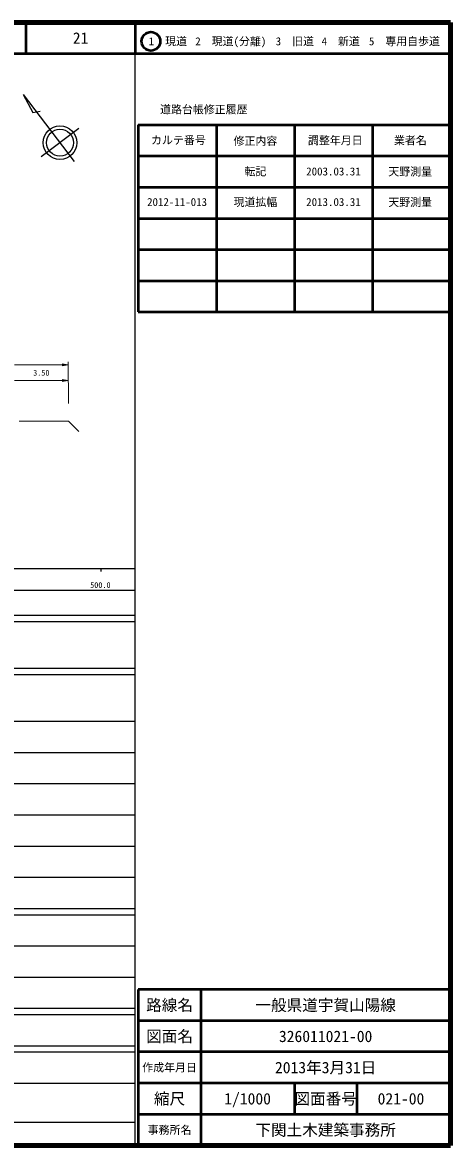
# Model space of a CAD drawing. Units: millimetres, scale not verified. Extents: x 40000 to 680000, y 20000 to 380000.
# Drawn here: x 542891 to 680000, y 20000 to 380000 of the extents above; entities that cross this region are included whole.
import ezdxf
from ezdxf.enums import TextEntityAlignment as Align

# ---------------------------------------------------------------- set-up
doc = ezdxf.new("R2010")
doc.units = ezdxf.units.MM
doc.header["$LTSCALE"] = 1000
for name, color, linetype, lineweight in [('M-BMK-SRVR', 3, 'Continuous', 25), ('M-STR-HTXT', 7, 'Continuous', 13), ('M-TTL', 2, 'Continuous', 140), ('M-TTL-BAND', 7, 'Continuous', 25), ('M-TTL-FRAM', 2, 'Continuous', 50), ('M-TTL-LINE', 7, 'Continuous', 50), ('M-WORK', 1, 'Continuous', 13)]:
    doc.layers.add(name, color=color, linetype=linetype, lineweight=lineweight)
doc.layers.add('M-TTL-TXT', color=7, linetype='Continuous')
doc.styles.add('ＭＳ ゴシック', font='')
doc.styles.get('ＭＳ ゴシック').set_extended_font_data('MS Gothic')

# ---------------------------------------------------------------- blocks, each defined once
blk = doc.blocks.new('open_arrow')
at = {"color": 0, "linetype": 'Continuous', "lineweight": -2}
blk.add_lwpolyline([(7.5, 1.25), (0, 0), (7.5, -1.25)], dxfattribs=at)

msp = doc.modelspace()

# ---------------------------------------------------------------- linework, layer by layer
at = {"layer": 'M-BMK-SRVR'}
for p, q in [((543158, 356882), (546218, 351087)), ((543158, 356882), (559479, 335456)), ((546218, 351087), (548585, 351535)), ((560908, 346025), (548910, 336885))]:
    msp.add_line(p, q, dxfattribs=at)
for radius in [5387, 4309]:
    msp.add_circle((554909, 341455), radius, dxfattribs=at)
at = {"layer": 'M-STR-HTXT'}
for p, q in [((540290, 270231), (557572, 270243)), ((557581, 257883), (557571, 271243)), ((540292, 265231), (557576, 265243))]:
    msp.add_line(p, q, dxfattribs=at)
at = {"layer": 'M-TTL'}
for p, q in [((680000, 380000), (40000, 380000)), ((680000, 20000), (680000, 380000)), ((40000, 20000), (680000, 20000))]:
    msp.add_line(p, q, dxfattribs=at)
at = {"layer": 'M-TTL-BAND'}
for p, q in [((579000, 20000), (579000, 370000)), ((40000, 205000), (579000, 205000)), ((568000, 205000), (568000, 204000)), ((68000, 198000), (579000, 198000)), ((40000, 190000), (579000, 190000)), ((40000, 188000), (579000, 188000)), ((40000, 173000), (579000, 173000)), ((40000, 171000), (579000, 171000)), ((40000, 156000), (579000, 156000)), ((46000, 146000), (579000, 146000)), ((52000, 136000), (579000, 136000)), ((46000, 126000), (579000, 126000)), ((52000, 116000), (579000, 116000)), ((46000, 106000), (579000, 106000)), ((40000, 96000), (579000, 96000)), ((40000, 94000), (579000, 94000)), ((49000, 84000), (579000, 84000)), ((40000, 74000), (579000, 74000)), ((40000, 64000), (579000, 64000)), ((40000, 62000), (579000, 62000)), ((40000, 52000), (579000, 52000)), ((40000, 50000), (579000, 50000)), ((40000, 40000), (579000, 40000)), ((68000, 27500), (579000, 27500))]:
    msp.add_line(p, q, dxfattribs=at)
at = {"layer": 'M-TTL-FRAM'}
for p, q in [((580000, 347197), (580000, 287197)), ((580000, 347197), (680000, 347197)), ((580000, 287197), (680000, 287197)), ((680000, 70000), (580000, 70000)), ((580000, 70000), (580000, 20000))]:
    msp.add_line(p, q, dxfattribs=at)
at = {"layer": 'M-TTL-LINE'}
for p, q in [((543997, 380000), (543997, 370000)), ((579000, 380000), (579000, 370000)), ((40000, 370000), (680000, 370000)), ((605000, 347197), (605000, 287197)), ((630000, 347197), (630000, 287197)), ((655000, 347197), (655000, 287197)), ((580000, 337197), (680000, 337197)), ((580000, 327197), (680000, 327197)), ((580000, 317197), (680000, 317197)), ((580000, 307197), (680000, 307197)), ((580000, 297197), (680000, 297197)), ((600000, 70000), (600000, 20000)), ((680000, 60000), (580000, 60000)), ((680000, 50000), (580000, 50000)), ((680000, 40000), (580000, 40000)), ((630000, 40000), (630000, 30000)), ((650000, 40000), (650000, 30000)), ((680000, 30000), (580000, 30000))]:
    msp.add_line(p, q, dxfattribs=at)
msp.add_circle((584031, 373958), 3000, dxfattribs=at)
at = {"layer": 'M-WORK'}
for p, q in [((541804, 252195), (557582, 252195)), ((557582, 252195), (560945, 248832))]:
    msp.add_line(p, q, dxfattribs=at)

# ---------------------------------------------------------------- block references
at = {"layer": 'M-STR-HTXT', "xscale": 267, "yscale": 267, "rotation": 180}
for p in [(557572, 270243), (557576, 265243)]:
    msp.add_blockref('open_arrow', p, dxfattribs=at)

# ---------------------------------------------------------------- texts
at = {"layer": 'M-STR-HTXT', "style": 'ＭＳ ゴシック'}
msp.add_text('3.50', height=1833, rotation=0.042, dxfattribs=at).set_placement((548933, 266237), align=Align.BOTTOM_CENTER)
at = {"layer": 'M-TTL-BAND', "style": 'ＭＳ ゴシック'}
msp.add_text('500.0', height=1833, dxfattribs=at).set_placement((567844, 198195), align=Align.BOTTOM_CENTER)
at = {"layer": 'M-TTL-TXT', "style": 'ＭＳ ゴシック'}
for s, height, p in [('21', 3666, (561497, 375000)), ('1\u3000現道', 2566, (589448, 373958)), ('2\u3000現道(分離)', 2566, (609619, 373958)), ('3\u3000旧道', 2566, (630121, 373958)), ('4\u3000新道', 2566, (644824, 373958)), ('5\u3000専用自歩道', 2566, (665228, 373958)), ('道路台帳修正履歴', 2566, (600968, 352113)), ('カルテ番号', 2566, (592839, 342277)), ('修正内容', 2566, (617509, 342023)), ('調整年月日', 2566, (643089, 342197)), ('業者名', 2566, (667134, 342197)), ('転記', 2566, (617500, 332245)), ('2003.03.31', 2566, (642500, 332245)), ('天野測量', 2566, (667077, 332189)), ('現道拡幅', 2566, (617500, 322442)), ('天野測量', 2566, (667077, 322385)), ('2012-11-013', 2566, (592405, 322442)), ('2013.03.31', 2566, (642500, 322442)), ('路線名', 3666, (590000, 65000)), ('路線名', 3666, (590000, 65000)), ('一般県道宇賀山陽線', 3666, (640000, 65000)), ('図面名', 3666, (590000, 55000)), ('図面名', 3666, (590000, 55000)), ('326011021-00', 3666, (640000, 55000)), ('2013年3月31日', 3666, (640000, 45000)), ('作成年月日', 2566, (590000, 45000)), ('作成年月日', 2566, (590000, 45000)), ('縮尺', 3666, (590000, 35000)), ('縮尺', 3666, (590000, 35000)), ('1/1000', 3666, (615000, 35000)), ('図面番号', 3666, (640000, 35000)), ('図面番号', 3666, (640000, 35000)), ('021-00', 3666, (664125, 35000)), ('事務所名', 2566, (590000, 25000)), ('事務所名', 2566, (590000, 25000)), ('下関土木建築事務所', 3666, (640000, 25000))]:
    msp.add_text(s, height=height, dxfattribs=at).set_placement(p, align=Align.MIDDLE_CENTER)

doc.saveas('drawing.dxf')
